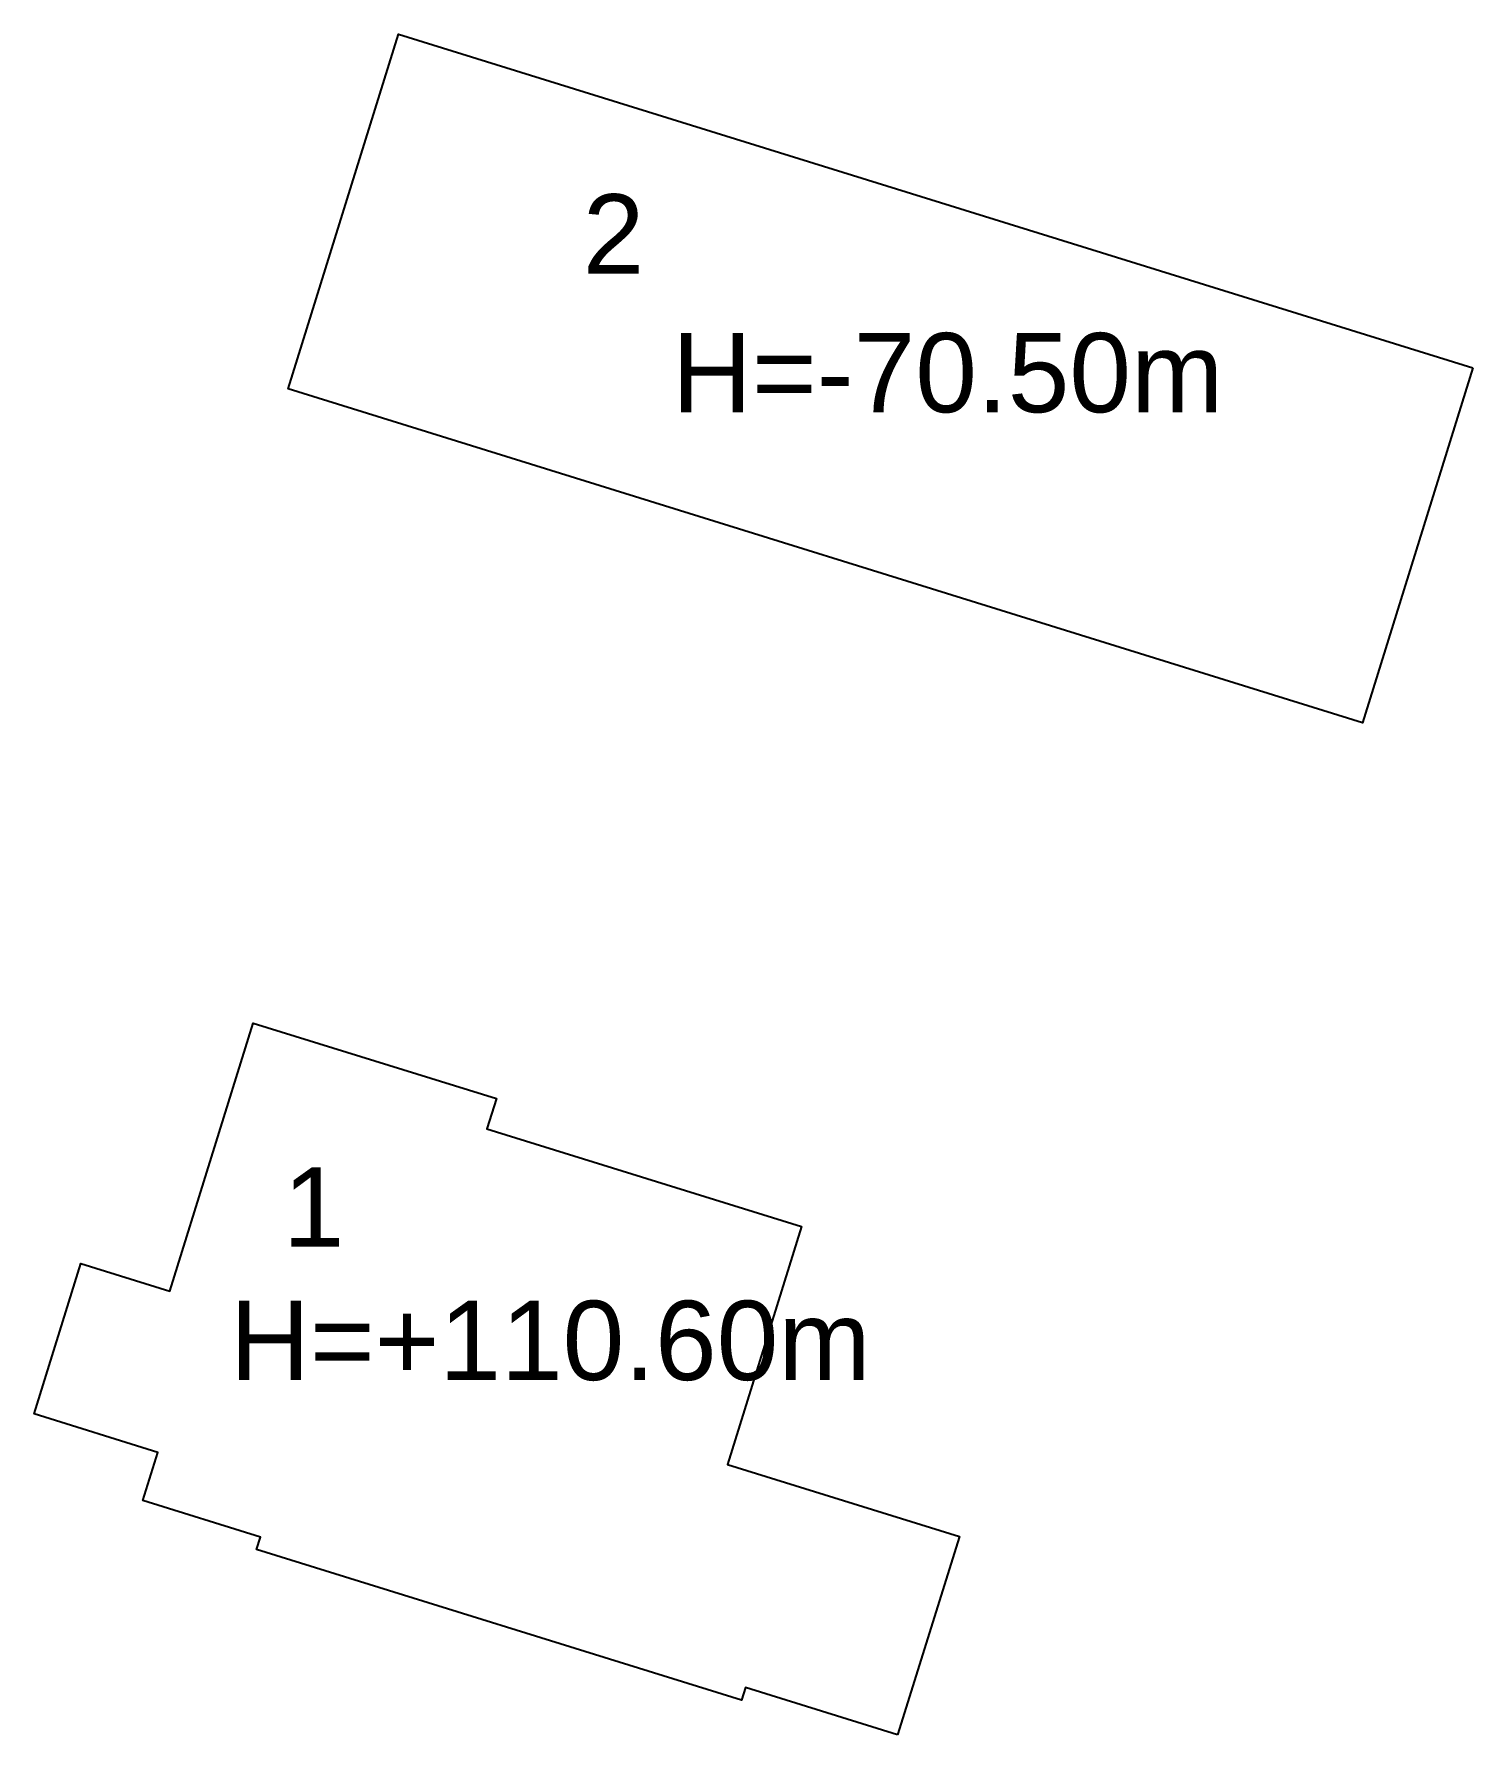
# Model space of a CAD drawing. Extents: x 183799 to 183835.3, y 651805 to 651847.9.
import ezdxf

# ---------------------------------------------------------------- set-up
doc = ezdxf.new("R2010")
doc.units = 0
doc.header["$MEASUREMENT"] = 0
doc.layers.add('Build', color=7, linetype='Continuous')
doc.styles.get("Standard").update_dxf_attribs({"font": 'arial.ttf'})

msp = doc.modelspace()

# ---------------------------------------------------------------- linework, layer by layer
at = {"layer": 'Build', "elevation": 0}
for points in [[(183835.31, 651839.512), (183832.529, 651830.564), (183805.447, 651838.98), (183808.228, 651847.928)], [(183820.808, 651805.043), (183816.969, 651806.236), (183816.871, 651805.921), (183804.647, 651809.719), (183804.745, 651810.034), (183801.785, 651810.954), (183802.162, 651812.167), (183799.039, 651813.138), (183800.217, 651816.929), (183802.461, 651816.231), (183804.563, 651822.992), (183810.693, 651821.087), (183810.456, 651820.323), (183818.382, 651817.86), (183816.518, 651811.863), (183822.363, 651810.047)]]:
    msp.add_lwpolyline(points, close=True, dxfattribs=at)

# ---------------------------------------------------------------- texts
at = {"layer": 'Build'}
for s, p in [('2', (183812.871, 651841.888, 70.75)), ('H=-70.50m', (183815.121, 651838.391, 91.54)), ('1', (183805.313, 651817.352, 70.05)), ('H=+110.60m', (183803.976, 651813.991, 70.05))]:
    msp.add_text(s, height=2, dxfattribs=at).set_placement(p)

doc.saveas('drawing.dxf')
